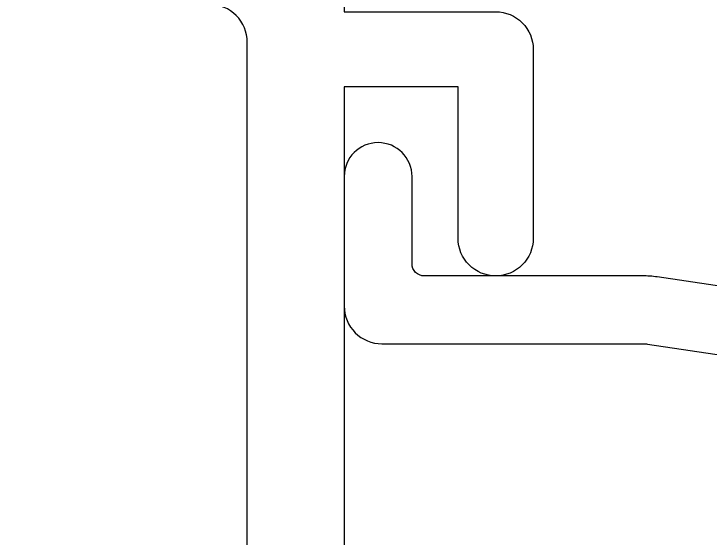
# Model space of a CAD drawing. Extents: x -8 to 56, y -99 to 66.
# Drawn here: x 15.395 to 15.969, y 45.5 to 45.932 of the extents above; entities that cross this region are included whole.
import ezdxf

# ---------------------------------------------------------------- set-up
doc = ezdxf.new("R2010")
doc.units = 0
doc.header["$MEASUREMENT"] = 0
doc.layers.get('0').update_dxf_attribs({"linetype": 'CONTINUOUS'})
doc.layers.add('FRAME', color=1, linetype='CONTINUOUS')

# ---------------------------------------------------------------- blocks, each defined once
blk = doc.blocks.new('3809 BLOCK FRAME')
for points in [[(-1.344, 0.439), (-1.344, 0.439), (-1.359, 0.454), (-1.612, 0.454), (-1.612, 0.579, 0.414214), (-1.643, 0.61), (-1.799, 0.61, 0.414214), (-1.83, 0.579, 0.414214), (-1.799, 0.548), (-1.674, 0.548), (-1.674, 0.454), (-4.425, 0.454)], [(-3.469, 0.374), (-2.41666, 0.374, -0.5024), (-2.38697, 0.33409, 0.280293), (-2.34946, 0.19025, 0.498955), (-2.30053, 0.19797, 0.334263), (-2.30634, 0.2348, -2.470836), (-2.19366, 0.2348, 0.334263), (-2.19947, 0.19797, 0.498955), (-2.15054, 0.19025, 0.280293), (-2.11303, 0.33409, -0.5024), (-2.08334, 0.374), (-1.637, 0.374, -0.414214), (-1.606, 0.343)]]:
    blk.add_lwpolyline(points, format="xyb")

msp = doc.modelspace()

# ---------------------------------------------------------------- linework, layer by layer
at = {"layer": 'FRAME'}
msp.add_lwpolyline([(16.22008, 45.67132), (15.92574, 45.71514, 0.035412), (15.91346, 45.71601), (15.73346, 45.71601, -0.414214), (15.72346, 45.72601), (15.72346, 45.79801, 1), (15.66746, 45.79801), (15.66746, 45.69101, 0.414214), (15.69846, 45.66001), (15.91346, 45.66001, -0.035412), (15.91783, 45.6597), (16.21218, 45.61588, 0.035412)], format="xyb", dxfattribs=at)

# ---------------------------------------------------------------- block references
at = {"layer": 'FRAME', "xscale": -1, "rotation": 270}
msp.add_blockref('3809 BLOCK FRAME', (15.21346, 47.54601), dxfattribs=at)

doc.saveas('drawing.dxf')
